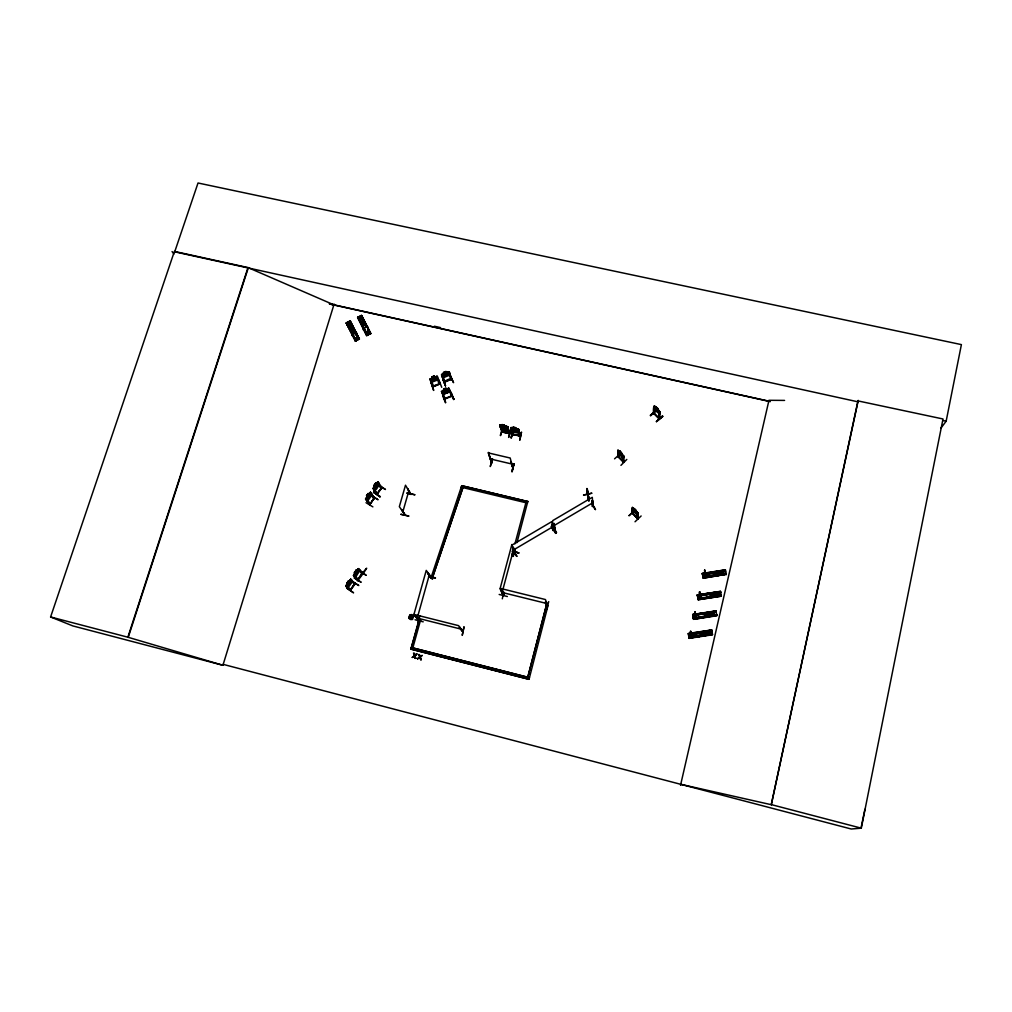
<?xml version="1.0" encoding="UTF-8"?>
<svg xmlns="http://www.w3.org/2000/svg" width="1012" height="1012" viewBox="0 0 1012 1012"><rect width="100%" height="100%" fill="white"/><g stroke="black" fill="none" stroke-linecap="round" stroke-linejoin="round"><path stroke-width="1.5" d="M689.842 635.22L689.286 635.625M690.057 634.941L689.817 635.587M693.511 617.409L693.397 615.713L693.334 616.586M626.795 459.423L620.938 465.343M689.21 635.751L689.046 635.106M697.711 596.966L697.926 596.966M697.888 597.181L697.989 596.093L698.217 597.384M694.08 616.574L693.498 616.068L693.587 616.763M629.072 515.614L634.271 510.87L636.927 513.628L635.662 511.541L636.915 512.059L633.31 508.53L634.233 511.275L637.029 513.615L636.27 510.516L634.322 508.505M703.884 575.411L702.682 575.056M702.695 575.259L702.935 575.664M632.576 513.375L633.057 508.113L632.525 507.556L632.171 513.147L632.348 507.392L638.18 513.4L638.167 518.739M632.576 513.565L632.095 512.831M632.437 512.78L638.18 518.561M632.525 507.556L632.892 513.097M703.226 575.512L703.302 575.512M634.385 508.593L634.246 510.756L636.055 512.616L636.105 511.402L634.284 509.529M634.625 509.314L635.802 510.301M694.396 616.409L693.675 616.662M694.599 616.612L694.687 616.144M698.166 597.156L698.318 596.523M699.14 596.979L698.685 596.46L699.178 597.004M352.163 581.989L352.265 580.66L350.772 579.218L348.9 581.419M703.909 575.347L703.909 574.98M587.466 494.299L588.529 500.282M637.345 518.498L637.788 512.983L638.091 518.726L637.699 518.005M637.547 518.106L637.724 514.286M637.75 518.916L632.614 513.35M637.509 512.464L638.104 515.133L637.307 515.083M355.996 576.688L359.905 570.034M514.956 552.944L515.5 552.312L514.336 552.552M514.88 551.995L514.653 552.388M368.419 496.222L369.38 493.603L368.874 495.779L370.518 495.096L368.659 496.373L367.685 498.954L368.204 496.702L366.635 497.385L368.494 496.082M348.723 583.304L349.697 580.724L349.229 582.773L350.936 581.862L349.013 583.342L348.09 585.809L348.545 583.709L346.901 584.607L348.748 583.14M641.14 515.968L635.03 521.775M365.636 498.777L366.888 500.611L367.963 500.548L371.657 495.361L370.518 492.174L365.572 498.84L369.81 504.596L374.351 497.803M371.67 495.437L371.809 493.982M375.958 485.849L376.919 483.205L376.401 485.406L378.02 484.748L376.186 486L375.237 488.594L375.73 486.329L374.187 486.936L376.034 485.697M430.948 577.219L430.897 578.067L461.725 485.709L527.885 501.56L461.725 485.709M418.943 620.672L413.819 614.866L426.242 570.401C443.496 593.842 418.146 560.964 431.454 577.384L431.175 577.941M419.019 620.735C420.031 617.952 421.144 622.937 416.021 616.359L419.347 620.862L419.588 620.141M656.358 410.037L650.273 415.489L656.649 410.189M379.158 485.115C380.36 480.624 375.351 495.399 373.2 488.48L377.324 482.332M654.043 406.09C654.283 427.051 651.184 396.211 656.927 409.632L658.622 410.505L657.332 410.252L658.546 412.491L655.194 409.139L656.548 409.443C654.726 406.128 655.801 408.658 656.181 406.9M654.498 410.872C653.777 419.891 654.372 403.889 654.574 407.039M654.157 413.819L653.537 412.934M656.421 407.419L657.572 408.582M654.739 406.343L658.04 408.734L658.66 412.39L655.865 410.303L655.068 407.128L656.042 407.798M659.242 411.707C660.887 410.961 656.598 418.222 659.508 418.525M659.457 411.517L658.964 418.133M659.116 418.652L654.397 413.339M653.537 413.048L659.432 418.702L659.875 411.795L657.914 409.544L659.217 410.821M691.386 636.434L690.88 632.399M662.468 416.033L656.434 421.662L662.746 416.438M698.47 597.004L698.217 596.991M699.697 591.729L699.216 595.473M693.916 616.637L694.498 615.941M704.769 570.034L704.567 576.777L705.769 575.461M653.575 413.238L659.217 418.892M618.37 456.867C629.009 467.253 619.293 459.676 623.734 456.096L623.734 462.117L618.142 456.146M617.902 450.112L617.927 456.425M419.512 620.014L419.221 620.735M356.654 338.957L356.705 338.362M450.871 379.487L451.744 379.462M444.698 381.537C442.674 383.788 447.709 377.969 450.757 379.285M442.421 391.682L441.827 392.213L442.421 391.682L445.191 398.892L445.128 398.26M592.324 506.253L593.07 506.013M592.425 506.367L591.919 501.041L592.577 500.649L593.298 506.266M410.024 617.965L410.417 615.865L409.771 617.244L410.606 618.458L412.099 618.294L412.757 616.928L411.909 615.713L409.911 616.472M593.019 505.949L592.286 497.309L552.678 520.636C551.502 523.596 556.891 530.427 554.437 528.479M368.241 333.492L367.558 332.935M514.602 552.716L515.348 552.071M553.501 529.972L551.654 521.699L511.895 545.126L514.766 552.742M361.954 573.437C344.738 599.521 383.181 546.252 357.565 579.547M357.666 579.851L358.248 579.307M381.764 487.569L376.818 493.881M377.767 482.85C377.387 479.966 381.309 491.693 381.625 487.379M350 590.072L354.921 583.38M690.791 631.197L690.02 634.081L690.526 636.927L691.436 636.232M695.168 611.64L694.966 617.902L696.066 616.978L695.105 612.032M695.282 612.007L695.143 617.877L695.801 616.688M699.608 591.919L700.683 597.194L699.52 591.754L699.722 598.282M411.15 615.587L410.606 618.458M704.694 570.325L704.744 576.751L705.478 575.259M415.059 619.774L423.206 621.823M768.778 401.144L329.279 303.815L333.884 304.84L247.991 267.56L174.393 251.406L50.6 616.966L127.866 637.206L222.817 665.251L223.095 664.353L851.244 829.005L861.301 828.17L943.007 418.981L857.961 400.904L771.283 804.704L680.76 784.313M940.78 428.316L946.157 421.194L961.4 344.611L198.023 182.995L174.709 251.824L857.771 401.789M499.169 594.461L507.366 596.536M860.997 828.196L864.906 809.284M771.283 804.704L858.239 400.385M356.654 338.109L356.578 339.399L357.16 339.109M702.379 634.613L701.48 633.588L702.29 632.702M715.433 573.741L716.218 572.615M703.429 633.765L702.619 634.638M680.532 785.274L768.968 400.297L784.578 400.41M362.41 323.435L362.764 324.472M364.105 324.004L363.574 322.954L362.549 323.309M368.532 333.732L368.039 332.543L367.988 333.315M351.025 328.913L351.101 329.634M351.012 329.204L351.974 328.394M352.657 328.761L352.619 329.684M545.936 602.722L547.517 605.53L546.303 601.659C544.241 601.545 546.518 606.707 547.543 605.353M547.29 605.733L546.809 605.315M546.303 601.659L545.468 601.773M519.586 433.149L512.679 432.276M514.918 551.616L518.903 553.007L512.072 551.287L518.89 552.868M418.892 619.989L420.575 620.508L418.892 619.989L410.91 649.147L529.036 679.318L548.011 605.53L546.391 605.125L527.783 677.18L546.429 605.252M511.073 429.29L511.882 429.227M511.844 429.202L519.055 431.036L518.043 430.555M511.642 431.403L512.717 432.352M513.463 428.721L516.133 429.303L513.463 428.721L513.679 429.505M516.322 430.176L517.663 430.657M503.419 595.486L501.737 590.641M514.792 552.868L512.932 547.429L514.956 552.248M513.223 547.505L512.742 548.175M504.254 594.613L502.407 590.818L501.446 590.565L501.535 591.387M503.723 591.931L502.306 598.826M514.45 552.729L511.87 544.532L500.054 588.82L503.141 595.41M514.463 552.818L514.653 552.097M507.999 431.112L508.669 430.543L507.986 431.188L501.876 429.784L500.219 426.71L501.003 426.722M502.559 426.204L505.203 426.874M508.176 428.443L502.951 427.19L505.443 427.861M508.049 431.238L501.863 429.872L500.839 428.822M461.902 630.628L459.511 627.313L462.8 630.805M460.258 627.503L459.435 627.604M462.826 630.957L461.991 631.007L459.511 627.313M463.913 626.921L462.231 635.372L464.065 627.023M511.199 461.965L512.907 467.86M510.896 461.611L512.856 467.645M511.945 471.643L513.995 463.698L511.908 471.516M512.173 471.693L514.045 463.8M515.285 548.605L513.312 556.36L511.68 555.828L513.299 549.744M514.969 543.798L525.898 502.724M502.003 592.905L513.615 549.276M516.955 542.66L527.834 501.395M428.582 576.6L435.489 577.789M491.503 462.357C493.16 467.215 483.761 437.273 491.503 462.889M492.376 458.752L490.263 466.557L492.54 458.689M491.883 462.952L491.971 462.636M518.827 433.604L519.51 433.035L518.599 429.404L515.956 428.519M518.017 429.619L518.814 429.518L518.017 429.619L519.687 436.033M518.688 429.417L517.663 428.848M519.219 431.542L518.511 432.111L510.744 429.683L508.644 437.412L511.288 429.619M517.651 428.936L510.693 427.583L512.578 434.439L520.484 435.843M519.852 440.005L521.509 432.048L519.814 439.98M401.549 509.529L405.205 515.159L401.739 509.959M410.859 494.046L407.545 488.606L410.568 494.248M400.942 514.412L408.962 516.095L400.98 514.235M411.011 494.552L405.496 485.203L399.335 506.67L405.179 515.108M407.026 493.148L415.034 494.805L406.963 493.021M416.122 617.181L416.324 616.422L420.005 620.457L419.297 619.951M428.215 573.867L428.418 573.121M416.021 616.359L416.767 616.548L415.945 616.65M418.715 619.989L418.019 624.202L419.828 615.891M506.734 426.394L502.142 424.509L502.445 425.445L501.206 425.394L502.066 428.506L507.176 429.619L506.772 428.152L505.367 427.595M507.088 427.115L507.897 427.013L507.088 427.115L508.935 433.553M507.67 429.518L501.459 428.177M508.34 429.037L507.607 429.48M508.897 432.972L509.719 433.364L509.036 433.161M510.883 427.697L511.604 427.861L510.883 427.697L512.629 434.047M506.734 426.33L507.771 426.811L509.517 433.098M511.465 427.494L515.766 427.633L517.271 429.101L518.03 432.124L512.907 430.998L512.123 427.912L513.375 427.95M513.286 427.912L513.071 427.102M512.755 431.504L510.984 437.943L513.173 431.618M513.122 431.479L511.364 437.918M513.071 434.338L512.629 433.781M509.517 433.427L501.762 431.934L499.801 424.977L502.471 425.356M500.624 425.622L499.979 425.179L502.509 432.086M500.409 427.203L501.535 428.089M500.27 435.451L502.433 429.139M504.039 426.684L506.025 426.381L504.596 426.912L506.632 428.24L504.115 426.963L501.927 427.241L503.875 428.481L502.369 429.012L500.674 435.565M502.509 431.82L501.737 431.314L508.808 433.047M420.473 620.394L412.845 647.844M430.581 577.801L432.213 578.409L462.901 487.86L461.371 487.404L461.801 485.874M413.617 615.815L412.466 619.407M417.121 618.534L429.341 574.74M410.91 649.147L419.259 620.318L413.921 614.398L458.588 625.644L462.547 631.184M412.479 619.42C406.305 621.014 409.443 611.147 413.63 615.827M408.911 618.37L410.062 614.777M402.801 511.945L408.861 490.782M697.445 595.435L720.708 592.69M703.264 575.841L703.024 574.563M715.952 610.894L716.863 615.764L693.587 619.319L692.701 614.474L715.939 610.868L716.066 611.539L692.866 614.474L693.549 619.015M698.09 598.99L698.179 599.749L721.366 596.169L720.455 591.312L697.281 594.917L698.141 599.37L721.328 595.777M699.798 595.069L700.443 598.623M688.375 634.081L689.147 638.357L712.486 634.777L711.575 629.856L711.689 630.527L688.362 634.005L711.676 630.463M705.465 577.106L704.833 573.02M688.742 634.777L688.856 636.447L688.944 634.739M334.124 304.043L222.918 665.276L72.763 625.897L50.6 616.966M689.058 637.598L701.442 635.625M690.715 633.348L691.55 637.396M127.866 637.206L247.991 267.56M128.233 637.358L248.256 267.965M709.817 593.234L710.601 597.384M461.371 487.404L462.826 487.683L432.213 578.409M618.547 450.808L617.801 450.466L618.395 457.146L618.168 456.096M622.949 461.497L623.202 455.552M719.228 571.059L720.025 575.183M705.275 612.791L706.06 616.978M712.17 592.868L712.954 597.017M721.581 570.692L722.366 574.816M707.628 612.437L708.413 616.624M700.861 631.792L701.645 636.004M723.137 570.452L723.934 574.576M373.592 487.518L373.2 488.48L377.312 494.324M368.317 333.606L368.026 333.049M709.728 612.108L710.513 616.295M444.281 398.589L451.833 395.882M345.826 586.112L350.468 590.54L345.876 586.29L346.572 585.822L345.826 586.112L350.013 579.838M439.689 384.143L439.448 383.523L440.334 383.902M432.681 386.167L433.604 386.47L432.946 386.812L440.359 383.839M703.226 631.425L704.01 635.637M357.881 579.876L353.517 575.423L353.972 574.538M718.178 591.944L718.975 596.093M712.094 611.754L712.878 615.941M703.188 578.13L726.262 574.259L703.201 578.219L702.315 573.412M705.339 631.108L706.123 635.321M713.662 611.514L714.459 615.701M707.704 630.742L708.489 634.967M449.404 391.935L449.91 390.708L449.48 391.948L443.547 394.263L442.345 393.757M716.812 615.397L693.587 619.319M504.242 594.993L503.217 594.423M689.096 637.952L712.448 634.36L689.109 638.041L712.448 634.397L711.664 630.096L688.337 633.714M433.768 378.627L435.679 376.881L434.477 378.513L436.577 378.855L434.047 378.905L432.2 380.601L433.427 378.918L431.441 378.539L433.731 378.64M437.741 379.88L438.297 378.602L437.804 379.892L431.896 382.194L430.732 381.562L431.947 382.144M445.369 374.06L447.279 372.365L446.052 374.01L448.126 374.364L445.609 374.389L443.711 376.084L445.002 374.402L443.028 374.01L445.546 374.023M449.745 374.136L449.227 375.313L443.408 377.704L442.295 377.134M350.494 590.451L354.87 583.367L354.719 584.266M358.4 579.459L354.023 574.98L353.567 575.613L354.023 574.98M376.983 494.096L382.017 487.797L377.931 481.826L377.312 482.382M370.088 503.913L367.622 500.636M374.415 497.942L369.772 504.596M377.565 493.552C378.146 494.425 372.138 487.531 373.833 488.265M409.771 617.244L410.239 616.257M367.166 496.361L366.521 497.702L367.432 498.941L370.556 494.628L369.658 493.375L368.684 494.273L368.166 493.451L366.534 495.69L367.103 496.411L366.61 495.64M503.217 594.525L504.393 594.854L503.596 594.423M503.445 595.17L503.445 594.449M431.099 577.384L430.834 577.865M699.545 598.307L700.405 596.953M712.322 595.398L711.309 596.043M364.067 323.916L362.928 324.485M366.028 502.711L372.871 506.873M373.643 492.186L380.082 496.955L373.643 491.996M346.812 588.25L353.593 592.83L346.8 588.086M354.175 578.016L361.157 582.292L354.377 577.738M691.322 635.865L690.703 636.902L690.424 631.842M351.898 581.179L358.817 585.543L351.847 581.28M348.482 580.863L346.825 583.165L347.774 585.885L350.962 581.457L349.975 580.496L348.976 581.47L348.368 580.913M358.033 569.414L358.476 568.782L362.827 573.374L358.412 568.63C355.199 570.857 353.808 577.156 354.453 572.4L356.186 570.161M356.072 570.199L356.591 570.743L357.767 569.212M350.595 580.243C349.621 577.877 355.225 585.796 354.44 583.975M352.214 581.951L348.368 587.302L347.255 587.466L348.318 587.175M350.468 589.566L350.253 590.363L355.237 583.848L350.734 579.294M366.61 495.741L368.166 493.451M369.861 504.545L365.61 499.118L366.053 498.511L370.215 503.989M370.24 493.223C369.848 490.947 372.454 498.157 374.048 498.701M366.293 498.663L365.61 499.118M371.391 495.285L378.058 499.738L371.176 495.564M373.453 492.477L380.348 496.576M374.212 497.6L374.174 498.587M377.147 493.413L376.78 494.071M370.443 492.452L374.301 497.866L369.772 504.672M381.625 487.695L377.096 494.147M378.564 485.418L385.471 489.504L378.804 485.064M367.634 332.606L368.52 333.568M356.54 338.4L357.021 339.033L356.49 338.666M512.553 467.228L510.2 458.019L488.303 452.908L491.579 462.901M350.367 320.994L346.23 323.043L355.301 341.12L359.412 339.058L350.38 320.981L346.446 322.79L355.756 340.892L346.294 323.03L355.807 340.854M347.495 322.423L353.719 334.959M359.399 339.071L349.342 321.348L355.364 334.124M350.038 321.082L359.323 339.109M358.134 317.313L366.66 335.642L370.759 333.606L361.398 315.542L357.59 317.578L366.736 335.604M358.843 316.971L367.343 335.301L367.913 335.01M366.142 327.218L360.702 315.883L366.597 326.977M370.809 333.568L361.727 315.529M355.237 341.133C354.87 340.184 359.5 337.919 358.843 339.336M346.446 322.79L355.958 340.791L355.123 337.717M370.101 333.909L369.532 334.188L368.014 329.748M370.24 333.846L370.139 333.631M359.627 570.426L366.154 575.309M717.192 574.095L716.053 574.462L715.433 573.45M519.611 435.691L520.396 435.843M414.73 655.232C413.706 649.982 414.401 658.369 416.261 653.777L416.957 653.992L414.996 655.814L415.742 658.382L415.009 658.154L415.742 658.382M419.626 657.028L417.577 658.799L419.626 657.028L418.829 654.435L420.119 656.649L422.257 655.359L420.246 657.104L421.055 659.735L420.309 657.167M412.263 657.446L414.515 656.181L412.263 657.446L414.313 655.662L413.528 653.069L414.25 653.309M417.577 658.799L419.752 657.484L421.055 659.735M362.397 573.867L358.261 569.579L358.476 568.782M415.679 658.319L414.933 655.751L416.957 653.992M430.517 378.678C427.38 379.93 440.169 375.351 436.324 376.325M374.225 497.917L370.443 492.123M369.949 503.837L369.393 504.216M442.067 374.136C439.714 376.388 450.644 367.672 449.872 374.187L449.328 375.401M552.729 530.174L553.362 529.63M632.234 509.213L632.867 510.503M632.816 510.478L637.421 515.095M633.98 510.68L629.122 515.69M638.319 513.539L637.56 513.185M614.562 458.841L619.686 454.249M623.481 462.092L617.902 456.551L618.041 451.795M662.733 416.413L656.358 421.599L662.443 415.995M621.596 453.73L619.736 450.96L621.659 452.908L622.494 456.323L619.761 454.135L618.787 451.15L622.342 454.59L621.128 454.211L622.393 456.399L619.104 453.034L620.331 453.401L619.104 451.327L619.749 451.972M623.734 456.096L622.987 455.754M622.861 458.044L623.518 457.841M654.422 409.759L653.954 408.279L654.422 409.759L659.622 414.085M658.04 408.734L656.105 406.963M650.589 415.818L656.661 410.341M618.433 450.378C616.308 449.417 626.883 456.361 622.823 457.968L617.864 452.073L622.886 457.905M451.833 395.641L449.062 388.494L441.434 391.467M514.944 429.202L516.955 428.898L515.5 429.43L517.436 430.669L515.829 431.226L517.84 432.516L515.348 431.276L513.248 431.542L514.728 430.985L512.806 429.746L515.386 430.985M350.076 579.939L350.772 579.218M357.691 569.212L358.526 568.592M704.529 570.11L705.301 575.284M593.234 506.126L592.564 506.645M462.104 630.704L462.75 630.893M556.575 532.464L552.274 525.443M358.703 339.399L349.368 321.399L358.691 339.412L356.755 336.907M367.154 335.402L357.881 317.363M516.752 556.309L513.16 550.427M513.21 434.527L511.604 427.861M443.901 373.466L442.737 374.25L443.37 375.907L444.9 376.11L448.253 373.997L447.646 372.34L446.267 372.542L445.976 371.505L443.433 372.492L443.775 373.39M352.416 329.773L351.543 329.963M439.41 383.599L440.169 383.333M440.131 383.725L432.87 386.786L429.847 379.196M451.542 379.272L444.255 382.119M451.959 396.198L444.66 399.095L444.407 398.45M706.224 613.942L707.59 614.082M513.628 547.618C512.414 547.821 515.677 549.592 515.45 552.641M554.019 523.368C553.26 522.85 555.196 528.998 555.322 528.58M552.868 530.503L551.679 525.215C553.918 524.089 554.171 532.249 552.678 530.073M592.741 500.902L591.919 501.041M553.007 530.263L551.831 525.468L552.489 525.064M555.019 528.137L554.336 528.643M514.678 552.666L515.159 552.084M591.729 503.736L595.423 509.58L592.109 503.546M553.792 525.747L592.779 502.774M513.641 549.858L552.78 526.797M431.201 383.118L433.68 390.43L431.238 382.953M445.444 385.673L442.661 378.501L445.444 385.825M445.761 402.574L443.016 395.35M445.419 402.713L442.623 395.49M370.455 333.669L361.36 315.453L357.755 317.224L366.863 335.465M358.729 319.159L362.321 317.376M351.569 324.068L347.964 325.851M359.285 320.273L362.891 318.502L359.336 320.374M360.259 322.208L363.852 320.424M353.302 327.521L349.684 329.305M361.069 323.827L364.674 322.056M350.607 331.139L354.162 329.267M361.929 325.56L365.534 323.789L361.98 325.662M365.939 333.543L369.216 331.797M355.275 339.02L357.691 337.831L356.287 333.922A2.707 1.075 -26 0 0 355.579 332.568A2.707 1.075 -26 0 0 352.138 334.264A2.707 1.075 -26 0 0 352.846 335.617L355.351 339.159L357.755 337.97L356.35 334.061M366.686 333.53L369.089 332.341M356.148 339.172L357.249 338.615C358.792 340.842 354.276 339.564 357.249 338.615M367.571 333.669C368.431 332.138 368.178 336.376 368.672 333.125M595.473 509.517L591.742 503.66M554.171 523.609L554.677 528.871M434.35 376.034C428.076 379.487 435.185 374.035 434.667 377.059L436.045 376.869L436.703 378.501L433.364 380.613L431.82 380.411L431.15 378.779L432.301 377.995L431.909 377.033L432.2 377.995M443.458 372.58L445.976 371.505M436.703 376.831C437.677 375.705 437.45 382.726 439.701 384.18M442.117 374.718C440.739 374.567 445.078 379.424 444.875 382.156M430.631 379.487C428.822 378.298 433.92 384.649 433.465 386.609M438.917 380.132L441.713 387.305M447.987 371.834L448.986 371.809L451.769 379.386L450.732 379.209M433.402 385.977L439.347 383.738M450.251 375.541L453.553 382.688L450.403 375.629M443.484 389.228C450.163 387.647 441.991 388.026 443.863 390.164L442.763 390.872L443.395 392.466L447.291 391.733L448.291 390.556L447.683 388.95L446.292 389.152M448.607 389.266C447.241 383.333 452.453 399.487 451.061 395.932M450.644 392.378L453.895 399.424L450.745 392.314M503.849 426.621L501.56 425.382L503.508 426.659L502.041 427.203L504.343 428.418L506.392 428.19L504.963 428.734L506.999 430.024L504.482 428.784L502.407 429.05M513.818 429.898L515.019 429.467L516.752 430.606M362.903 323.018L364.156 323.789M515.209 430.948L517.309 430.732M512.945 429.645L514.4 429.164L512.502 427.874L514.88 429.101M711.234 594.12L710.841 595.866M517.651 430.581L512.515 429.392L513.767 429.556M453.578 399.525L450.631 392.226M453.857 399.424L451.048 392.201M411.909 615.713L410.581 616.004L412.504 616.207M354.908 576.827L355.946 576.562M451.403 378.905L444.281 382.346L441.447 374.668M588.174 495.323C588.794 499.726 586.682 486.456 586.973 489.163M587.213 490.238L587.795 492.907M587.377 490.909L587.087 489.934M587.238 491.845L588.453 498.347M587.238 488.885L588.82 500.232M588.339 496.93L588.503 496.146L588.756 500.991M726.325 574.652L725.402 569.832L702.315 573.437L702.429 574.07L723.985 570.717M704.82 573.576L702.404 573.665L725.414 569.895M724.035 570.983L702.53 574.563M702.454 574.221L725.655 571.198M704.099 574.538L724.111 571.438M704.112 574.626L724.137 571.54M703.277 575.385L704.099 575.094M702.935 576.764L703.062 577.422L726.173 573.842L702.948 576.84L724.529 573.526M702.998 577.017L726.123 573.475M726.287 574.209L703.087 577.574M697.293 595.005L720.557 591.527L697.394 595.537M720.531 591.577L697.281 594.892M698.988 595.575L720.683 592.475M720.683 592.399L697.432 595.739L697.546 596.372M699.077 596.03L719.178 593.032M719.57 595.043L697.989 598.611M719.646 595.486L698.014 598.876L719.671 595.587M698.128 599.433L721.265 595.613M721.354 596.119L698.179 599.736M714.662 612.602L692.866 615.347L714.548 611.931M692.866 615.385L716.18 612.032M715.054 614.626L693.41 618.193M693.334 617.851L716.673 614.55L693.511 618.572L716.711 614.916M693.486 618.699L716.762 615.207L693.549 618.952M688.261 633.461L711.588 629.97M689.969 634.043L711.803 630.969L690.07 634.676M711.803 630.969L688.514 634.878M690.057 634.587L711.841 631.336M710.652 633.525L688.894 636.877L712.296 633.626L704.542 635.043M712.284 633.588L688.995 637.471M499.877 425.103L507.771 426.811L509.479 433.718M363.422 324.574L362.726 324.397M351.708 328.331L352.771 329.267M367.634 335.086L358.577 317.022M653.803 412.807L654.296 413.238M448.076 388.469L449.062 388.494M501.636 427.026C503.166 426.963 500.51 426.533 507.138 428.051M637.37 515.019L638.041 515.07M513.565 428.759L516.057 429.303M943.108 420.537L946.157 421.194M513.843 429.822L516.322 430.366M434.363 326.231L440.524 327.597M331.228 304.397L770.309 401.637M513.843 429.695L516.322 430.277L516.031 429.392M512.527 434.173L520.408 435.868M509.58 433.655L501.851 431.922M512.591 434.401L520.332 436.147L518.713 429.328M490.377 458.98L511.945 464.027M711.474 594.158L712.132 594.499M461.295 487.227L527.48 503.103M705.895 614.537L707.274 615.511L707.603 614.044M702.53 632.74L703.403 633.55M501.585 590.919L502.332 591.097M428.569 576.511L435.375 578.244M546.771 605.695L547.302 605.695M511.68 555.828L513.312 556.36M502.332 592.513L546.708 603.481M417.222 618.079L461.194 629.16M412.871 647.92L529.453 677.686L411.353 647.541M410.809 649.046L529.036 679.318M420.992 659.672L420.397 659.571M771.473 804.654L861.301 828.17M548.719 601.596L546.569 609.743M410.72 616.207L412.757 616.928M502.547 431.719L501.825 429.202M503.394 594.866L500.396 588.415L545.468 599.547L547.441 605.808M419.942 620.052L416.767 616.548M504.937 426.014L506.342 426.583L506.746 428.063L501.636 426.887M442.396 393.643L443.572 394.123L449.48 391.948M442.345 377.021L443.408 377.704M634.195 510.82L633.601 510.149L634.853 510.706L633.638 508.707L634.195 509.251M444.584 399.07L441.485 391.366M659.204 418.955L659.811 411.745L654.701 406.457M623.405 462.079L623.518 455.843M378.058 481.788L379.247 483.723M376.198 483.723L375.73 483.028L374.098 485.267L374.579 485.95M637.762 518.726L632.209 512.932M359.311 570.692L366.053 575.297M354.453 572.4L355.44 575.233L356.679 574.512L358.615 570.819L357.666 569.819L356.667 570.793C358.159 572.792 351.936 574.689 356.211 573.058L355.718 575.183L356.679 572.678L358.59 571.185L356.894 572.109C358.02 567.998 357.135 571.919 356.11 570.11M353.517 575.423L355.035 576.802M346.23 585.252L347.356 583.57L346.825 583.051M412.618 617.699L410.695 616.321L412.099 618.294M500.434 427.115L501.509 428.165M345.876 586.037L347.382 587.428M419.487 654.6L420.119 656.649M346.572 585.822L350.759 589.667M362.068 573.791L360.082 571.565M172.053 251.545L173.95 254.05M367.027 495.425L368.001 494.084M427.937 573.791L431.226 578.194M373.188 488.366L374.529 490.225M374.592 485.001L375.566 483.66M379.032 484.912L381.461 488.467M618.598 456.589L618.572 452.326M551.78 526.164L556.183 533.172L551.426 526.392M551.515 526.316L555.778 533.413L551.401 526.291M513.198 550.401L516.828 556.372L513.59 551.869M370.721 333.618L361.36 315.453M366.344 327.04L360.702 315.883L366.268 327.066M369.823 333.973L367.672 329.773L369.76 334.011M367.533 329.988L369.633 334.15M350 320.918L359.133 339.121M349.342 321.348L358.425 339.463M347.154 322.448L353.454 335.01M354.782 337.755L356.224 340.576M347.027 322.664L356.034 340.753M410.492 616.472L411.378 618.572M448.974 372.049L448.379 372.568L450.998 379.69M437.361 376.249L440.233 383.978M442.636 378.513L445.52 385.812M443.585 389.228L443.952 390.164M444.066 389.203L445.596 388.608M446.039 388.228L446.33 389.24M449.037 388.406L449.859 390.822M704.681 570.211L705.566 575.082M695.623 616.725L695.231 612.538M716.091 611.691L716.205 612.298M691.145 635.89L691.563 636.396L690.741 631.754M414.452 656.118L415.084 658.205M507.164 426.836L508.935 433.225M692.853 615.271L716.104 611.767M514.045 428.987L515.639 429.341M690.918 631.716L690.374 631.286M587.959 495.576L588.149 496.373M702.821 574.588L703.125 576.309M697.787 596.131L698.09 597.814M587.757 493.54L588.023 495.108M587.226 491.212L587.63 493.173M721.202 595.258L698.027 598.927M587.112 490.327L587.251 491.895M586.922 488.48L587.656 495.273M587.365 489.618L588.035 496.234M588.503 496.146L589.047 500.94M619.736 451.112L619.673 451.782L619.799 451.048M620.052 451.554L621.204 452.731M656.029 408.076L655.915 409.645L657.699 411.429L657.825 409.873L656.029 408.076M443.13 390.847L445.128 391.201L443.851 392.871L445.71 391.189L448.24 391.113L446.178 390.784L447.393 389.19L445.596 390.784L443.13 390.847M378.071 484.28L374.959 488.568L374.174 485.216L375.73 483.028L376.236 483.862L377.198 482.99L378.071 484.28M714.826 571.679L715.573 575.917L714.826 571.679M717.166 571.325L717.913 575.55L717.166 571.325M714.282 592.501L715.029 596.751L714.282 592.501M716.635 592.134L717.381 596.397L716.635 592.134M716.041 611.096L692.765 614.714L716.041 611.096M709.298 630.451L710.057 634.764L709.298 630.451M348.255 581.432L347.445 582.975L348.255 581.432M355.958 570.73L355.136 572.286L355.958 570.73M349.153 581.647L347.609 583.797L348.596 584.746L350.139 582.608L349.153 581.647M356.831 570.97L355.301 573.108L356.262 574.095L357.793 571.97L356.831 570.97M368.849 494.488L367.331 496.576L368.241 497.828L369.747 495.741L368.849 494.488M376.388 484.103L374.883 486.177L375.756 487.455L377.261 485.38L376.388 484.103M350.911 322.739L347.306 324.523L350.911 322.739M352.442 325.801L348.824 327.572L352.442 325.801M354.554 338.4L358.147 337.236L354.554 338.4M369.165 332.48L366.749 333.669L364.333 330.089A2.707 1.075 -26.3 0 1 363.65 328.723A2.707 1.075 -26.3 0 1 367.09 327.028A2.707 1.075 -26.3 0 1 367.773 328.394L369.165 332.48M433.946 376.489L432.541 377.387L433.946 376.489M445.571 371.961L444.154 372.859L445.571 371.961M434.78 377.362L432.415 378.286L433.085 379.917L435.438 378.994L434.78 377.362M446.381 372.833L444.015 373.757L444.635 375.414L447 374.491L446.381 372.833M446.406 389.443L444.04 390.366L444.66 391.973L447.026 391.049L446.406 389.443M591.716 493.236L583.494 495.07L591.716 493.211M504.735 426.836L503.141 426.482L504.735 426.836M505.848 429.328L503.381 428.797L502.534 425.71L505.013 426.28L505.848 429.328M516.702 431.833L514.235 431.289L513.451 428.215L515.93 428.784L516.702 431.833M504.305 425.242L502.698 424.876L504.305 425.242M515.247 427.76L513.653 427.393L515.247 427.76M621.532 453.945L619.749 452.124L619.761 453.528L621.545 455.349L621.532 453.945"/></g></svg>
